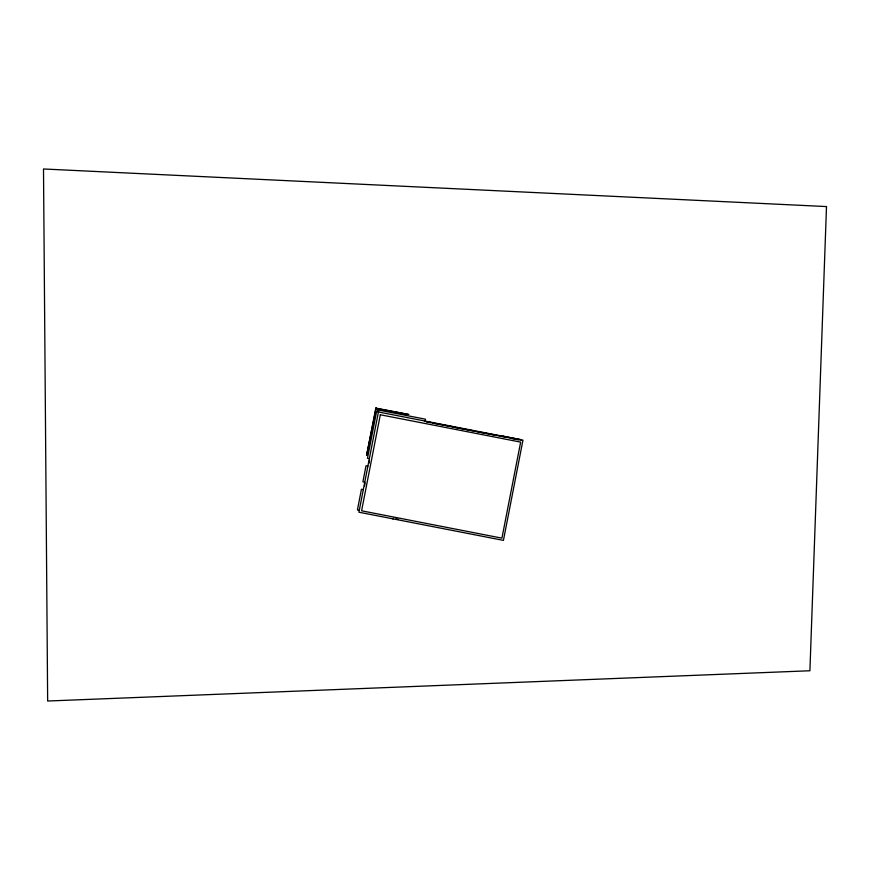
<?xml version="1.0" encoding="UTF-8"?>
<svg xmlns="http://www.w3.org/2000/svg" width="870" height="870" viewBox="0 0 870 870"><rect width="100%" height="100%" fill="white"/><g stroke="black" fill="none" stroke-linecap="round" stroke-linejoin="round"><path stroke-width="1.3" d="M408.726 414.49L375.818 408.073L366.607 455.314L376.134 408.128M364.53 485.841L365.074 483.035M368.913 463.351L369.424 460.708M408.606 414.468L376.068 408.443M392.935 518.835L393.262 518.27L392.946 518.759M425.147 421.08L425.506 419.209L378.809 410.107L358.908 512.202L503.425 540.379L522.968 440.144L376.579 411.608L367.488 458.272L369.348 458.642M455.119 427.431L475.39 431.194M477.499 431.748L497.77 435.522M499.88 436.131L499.989 435.544L521.13 439.665L521.01 440.253M500.272 435.609L505.633 437.121M432.749 423.027L453.292 426.855M424.506 421.232L430.922 422.483M507.895 437.566L514.322 438.817M516.9 439.317L519.466 439.818M426.496 421.819L443.004 425.028M445.038 425.441L474.346 431.183M475.999 431.476L496.726 435.522M498.01 435.772L505.165 437.164M511.745 438.447L518.368 439.741M367.89 466.092L366.031 465.733L362.899 481.806L364.758 482.176M363.301 489.636L361.441 489.266L357.407 509.972L359.267 510.342M395.817 518.955L398.416 519.466M375.818 408.073L378.069 411.412M826.5 206.571L809.905 670.759L47.654 701.024L43.5 168.976L826.5 206.571M380.32 414.762L361.594 510.799L501.925 538.149L520.651 442.112L380.32 414.762"/></g></svg>
